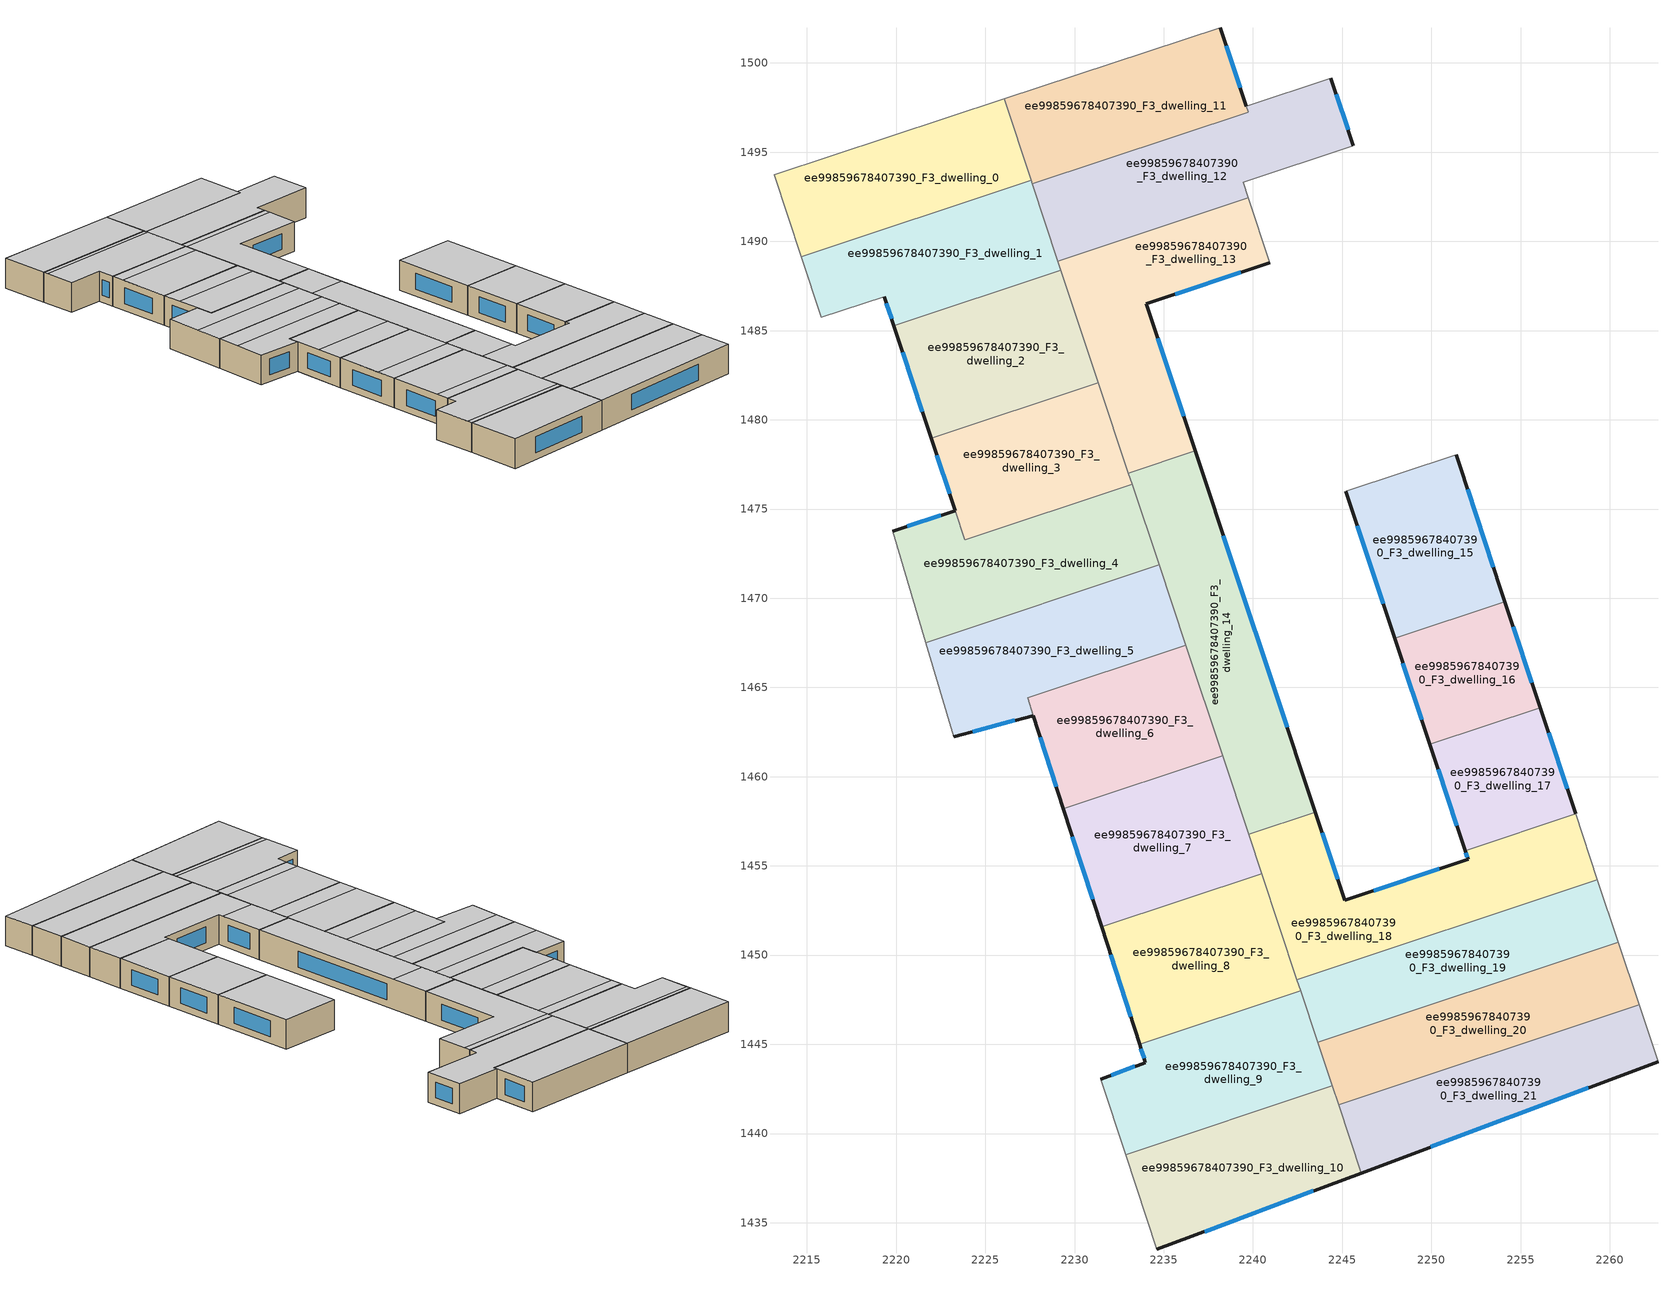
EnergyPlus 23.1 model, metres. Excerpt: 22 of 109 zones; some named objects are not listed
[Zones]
ee99859678407390_F3_dwelling_0
 floor to ee99859678407390_F2_dwelling_0 (EU_floor_Construction): 2226.05,1497.98 2227.57,1493.42 2214.68,1489.13 2213.16,1493.72 z9
 wall adiabatic (EU_wall_Construction): 2214.68,1489.13 2227.57,1493.42 2226.05,1497.98 2213.16,1493.72 2214.68,1489.13 z9:12
 ceiling to ee99859678407390_F4_dwelling_0 (EU_floor_Construction): 2227.57,1493.42 2226.05,1497.98 2213.16,1493.72 2214.69,1489.13 z12
ee99859678407390_F3_dwelling_1
 floor to ee99859678407390_F2_dwelling_1 (EU_floor_Construction): 2227.57,1493.42 2229.24,1488.39 2219.87,1485.27 2219.33,1486.91 2215.81,1485.75 2214.68,1489.13 z9
 wall outside (EU_wall_Construction): 2219.33,1486.91 2219.87,1485.27 z9:12
 wall adiabatic (EU_wall_Construction): 2227.57,1493.42 2214.68,1489.13 2215.81,1485.75 2219.33,1486.91 z9:12
 wall to ee99859678407390_F3_dwelling_2 (EU_wall_Construction): 2219.87,1485.27 2229.24,1488.39 z9:12
 wall to ee99859678407390_F3_dwelling_12 (EU_wall_Construction): 2229.07,1488.89 2227.63,1493.23 z9:12
 wall to ee99859678407390_F3_dwelling_11 (EU_wall_Construction): 2227.63,1493.23 2227.57,1493.42 z9:12
 wall to ee99859678407390_F3_dwelling_13 (EU_wall_Construction): 2229.24,1488.39 2229.07,1488.89 z9:12
 window (EU_Window_Construction): 2219.45,1486.52 2219.74,1485.66 z9.7:11.3
 ceiling to ee99859678407390_F4_dwelling_1 (EU_floor_Construction): 2229.24,1488.39 2227.72,1492.96 2214.84,1488.67 2215.81,1485.75 2219.33,1486.91 2219.87,1485.27 z12
 ceiling to ee99859678407390_F4_dwelling_0 (EU_floor_Construction): 2227.72,1492.96 2227.57,1493.42 2214.69,1489.13 2214.84,1488.67 z12
ee99859678407390_F3_dwelling_10
 floor to ee99859678407390_F2_dwelling_10 (EU_floor_Construction): 2244.45,1442.67 2246.07,1437.79 2234.62,1433.5 2232.87,1438.82 z9
 wall outside (EU_wall_Construction): 2234.62,1433.5 2246.07,1437.79 z9:12
 wall to ee99859678407390_F3_dwelling_9 (EU_wall_Construction): 2244.45,1442.67 2232.87,1438.82 z9:12
 wall adiabatic (EU_wall_Construction): 2232.87,1438.82 2234.62,1433.5 z9:12
 wall to ee99859678407390_F3_dwelling_21 (EU_wall_Construction): 2246.07,1437.79 2244.8,1441.6 z9:12
 wall to ee99859678407390_F3_dwelling_20 (EU_wall_Construction): 2244.8,1441.6 2244.45,1442.67 z9:12
 window (EU_Window_Construction): 2237.31,1434.51 2243.38,1436.78 z9.7:11.3
 ceiling adiabatic (EU_roof_Construction): 2246.07,1437.79 2244.45,1442.67 2232.87,1438.82 2234.62,1433.5 z12
ee99859678407390_F3_dwelling_11
 floor to ee99859678407390_F2_dwelling_11 (EU_floor_Construction): 2238.17,1501.99 2239.74,1497.25 2227.63,1493.23 2226.05,1497.98 z9
 wall outside (EU_wall_Construction): 2239.64,1497.58 2238.17,1501.99 z9:12
 wall adiabatic (EU_wall_Construction): 2238.17,1501.99 2226.05,1497.98 2227.57,1493.42 z9:12
 wall to ee99859678407390_F3_dwelling_12 (EU_wall_Construction): 2227.63,1493.23 2239.74,1497.25 / 2239.75,1497.25 2239.64,1497.58 z9:12
 window (EU_Window_Construction): 2239.29,1498.62 2238.51,1500.95 z9.7:11.3
 ceiling to ee99859678407390_F4_dwelling_10 (EU_floor_Construction): 2239.74,1497.25 2238.17,1501.99 2226.05,1497.98 2227.63,1493.23 z12
ee99859678407390_F3_dwelling_12
 floor to ee99859678407390_F2_dwelling_12 (EU_floor_Construction): 2244.37,1499.14 2245.63,1495.35 2239.45,1493.31 2239.73,1492.44 2229.07,1488.89 2227.63,1493.23 2239.75,1497.25 2239.64,1497.58 z9
 wall outside (EU_wall_Construction): 2245.63,1495.35 2244.37,1499.14 z9:12
 wall adiabatic (EU_wall_Construction): 2244.37,1499.14 2239.64,1497.58 / 2239.73,1492.44 2239.45,1493.31 2245.63,1495.35 z9:12
 wall to ee99859678407390_F3_dwelling_13 (EU_wall_Construction): 2229.07,1488.89 2239.73,1492.44 z9:12
 window (EU_Window_Construction): 2245.34,1496.24 2244.67,1498.25 z9.7:11.3
 ceiling to ee99859678407390_F4_dwelling_11 (EU_floor_Construction): 2245.63,1495.35 2244.37,1499.14 2239.64,1497.58 2239.75,1497.25 2227.63,1493.23 2229.07,1488.89 2239.73,1492.45 2239.45,1493.31 z12
ee99859678407390_F3_dwelling_13
 floor to ee99859678407390_F2_dwelling_13 (EU_floor_Construction): 2239.73,1492.44 2240.94,1488.8 2234.02,1486.51 2236.77,1478.25 2233.03,1477.01 2229.07,1488.89 z9
 wall outside (EU_wall_Construction): 2236.77,1478.25 2234.02,1486.51 2240.94,1488.8 z9:12
 wall adiabatic (EU_wall_Construction): 2240.94,1488.8 2239.73,1492.44 z9:12
 wall to ee99859678407390_F3_dwelling_14 (EU_wall_Construction): 2233.03,1477.01 2236.77,1478.25 z9:12
 wall to ee99859678407390_F3_dwelling_2 (EU_wall_Construction): 2229.24,1488.39 2231.34,1482.09 z9:12
 wall to ee99859678407390_F3_dwelling_3 (EU_wall_Construction): 2231.34,1482.09 2233.03,1477.01 z9:12
 window (EU_Window_Construction): 2235.64,1487.05 2239.32,1488.26 / 2236.12,1480.19 2234.66,1484.57 z9.7:11.3
 ceiling to ee99859678407390_F4_dwelling_12 (EU_floor_Construction): 2236.77,1478.25 2234.02,1486.51 2240.94,1488.8 2239.96,1491.77 2229.29,1488.23 2233.03,1477.01 z12
 ceiling to ee99859678407390_F4_dwelling_11 (EU_floor_Construction): 2239.96,1491.77 2239.73,1492.44 2229.07,1488.89 2229.29,1488.23 z12
ee99859678407390_F3_dwelling_14
 floor to ee99859678407390_F2_dwelling_14 (EU_floor_Construction): 2236.77,1478.25 2243.49,1458.01 2239.75,1456.77 2233.03,1477.01 z9
 wall outside (EU_wall_Construction): 2243.49,1458.01 2236.77,1478.25 z9:12
 wall to ee99859678407390_F3_dwelling_18 (EU_wall_Construction): 2239.75,1456.77 2243.49,1458.01 z9:12
 wall to ee99859678407390_F3_dwelling_6 (EU_wall_Construction): 2236.23,1467.37 2238.3,1461.16 z9:12
 wall to ee99859678407390_F3_dwelling_4 (EU_wall_Construction): 2233.23,1476.4 2234.74,1471.87 z9:12
 wall to ee99859678407390_F3_dwelling_7 (EU_wall_Construction): 2238.3,1461.16 2239.75,1456.77 z9:12
 wall to ee99859678407390_F3_dwelling_5 (EU_wall_Construction): 2234.74,1471.86 2236.23,1467.38 z9:12
 wall to ee99859678407390_F3_dwelling_3 (EU_wall_Construction): 2233.03,1477.01 2233.23,1476.4 z9:12
 window (EU_Window_Construction): 2241.91,1462.77 2238.35,1473.5 z9.7:11.3
 ceiling to ee99859678407390_F4_dwelling_13 (EU_floor_Construction): 2243.49,1458.01 2238.11,1474.22 2234.37,1472.98 2239.76,1456.77 z12
 ceiling to ee99859678407390_F4_dwelling_12 (EU_floor_Construction): 2238.11,1474.22 2236.77,1478.25 2233.03,1477.01 2234.37,1472.98 z12
ee99859678407390_F3_dwelling_15
 floor to ee99859678407390_F2_dwelling_15 (EU_floor_Construction): 2251.38,1478.05 2254.12,1469.81 2247.94,1467.75 2245.2,1476 z9
 wall outside (EU_wall_Construction): 2254.12,1469.81 2251.38,1478.05 / 2245.2,1476 2247.94,1467.75 z9:12
 wall adiabatic (EU_wall_Construction): 2251.38,1478.05 2245.2,1476 z9:12
 wall to ee99859678407390_F3_dwelling_16 (EU_wall_Construction): 2247.94,1467.75 2254.12,1469.81 z9:12
 window (EU_Window_Construction): 2253.48,1471.75 2252.03,1476.12 / 2245.84,1474.07 2247.3,1469.69 z9.7:11.3
 ceiling adiabatic (EU_roof_Construction): 2254.12,1469.81 2251.38,1478.05 2245.2,1476 2247.94,1467.75 z12
ee99859678407390_F3_dwelling_16
 floor to ee99859678407390_F2_dwelling_16 (EU_floor_Construction): 2254.12,1469.81 2256.1,1463.86 2249.92,1461.8 2247.94,1467.75 z9
 wall outside (EU_wall_Construction): 2247.94,1467.75 2249.92,1461.8 / 2256.1,1463.86 2254.12,1469.81 z9:12
 wall to ee99859678407390_F3_dwelling_17 (EU_wall_Construction): 2249.92,1461.8 2256.1,1463.86 z9:12
 window (EU_Window_Construction): 2248.41,1466.36 2249.46,1463.2 / 2255.64,1465.26 2254.59,1468.41 z9.7:11.3
 ceiling to ee99859678407390_F4_dwelling_15 (EU_floor_Construction): 2256.1,1463.86 2254.12,1469.81 2247.94,1467.75 2249.92,1461.8 z12
ee99859678407390_F3_dwelling_17
 floor to ee99859678407390_F2_dwelling_17 (EU_floor_Construction): 2256.1,1463.86 2258.08,1457.91 2251.9,1455.86 2249.92,1461.8 z9
 wall outside (EU_wall_Construction): 2249.92,1461.8 2251.9,1455.86 / 2258.08,1457.91 2256.1,1463.86 z9:12
 wall to ee99859678407390_F3_dwelling_18 (EU_wall_Construction): 2251.9,1455.86 2258.08,1457.91 z9:12
 window (EU_Window_Construction): 2250.38,1460.41 2251.43,1457.25 / 2257.62,1459.31 2256.57,1462.46 z9.7:11.3
 ceiling to ee99859678407390_F4_dwelling_16 (EU_floor_Construction): 2258.08,1457.91 2256.1,1463.86 2249.92,1461.8 2251.9,1455.86 z12
ee99859678407390_F3_dwelling_18
 floor to ee99859678407390_F2_dwelling_18 (EU_floor_Construction): 2258.08,1457.91 2259.31,1454.21 2242.47,1448.61 2239.75,1456.77 2243.49,1458.01 2245.14,1453.08 2252.06,1455.38 2251.9,1455.86 z9
 wall outside (EU_wall_Construction): 2251.9,1455.86 2252.06,1455.38 2245.14,1453.08 2243.49,1458.01 z9:12
 wall adiabatic (EU_wall_Construction): 2259.31,1454.21 2258.08,1457.91 z9:12
 wall to ee99859678407390_F3_dwelling_19 (EU_wall_Construction): 2242.47,1448.61 2259.31,1454.21 z9:12
 wall to ee99859678407390_F3_dwelling_8 (EU_wall_Construction): 2240.49,1454.56 2242.47,1448.61 z9:12
 wall to ee99859678407390_F3_dwelling_7 (EU_wall_Construction): 2239.75,1456.77 2240.49,1454.56 z9:12
 window (EU_Window_Construction): 2244.75,1454.24 2243.88,1456.86 / 2250.43,1454.84 2246.76,1453.62 / 2251.94,1455.74 2252.02,1455.49 z9.7:11.3
 ceiling to ee99859678407390_F4_dwelling_17 (EU_floor_Construction): 2259.31,1454.21 2258.08,1457.91 2251.9,1455.86 2252.06,1455.38 2245.14,1453.08 2244.98,1453.56 2241.24,1452.31 2242.47,1448.61 z12
 ceiling to ee99859678407390_F4_dwelling_13 (EU_floor_Construction): 2244.98,1453.56 2243.49,1458.01 2239.76,1456.77 2241.24,1452.31 z12
ee99859678407390_F3_dwelling_19
 floor to ee99859678407390_F2_dwelling_19 (EU_floor_Construction): 2259.31,1454.21 2260.48,1450.71 2243.63,1445.11 2242.47,1448.61 z9
 wall adiabatic (EU_wall_Construction): 2260.48,1450.71 2259.31,1454.21 z9:12
 wall to ee99859678407390_F3_dwelling_20 (EU_wall_Construction): 2243.63,1445.11 2260.48,1450.71 z9:12
 wall to ee99859678407390_F3_dwelling_9 (EU_wall_Construction): 2242.67,1448 2243.63,1445.11 z9:12
 wall to ee99859678407390_F3_dwelling_8 (EU_wall_Construction): 2242.47,1448.61 2242.67,1448 z9:12
 ceiling to ee99859678407390_F4_dwelling_18 (EU_floor_Construction): 2260.48,1450.71 2259.31,1454.21 2242.47,1448.61 2243.63,1445.11 z12
ee99859678407390_F3_dwelling_2
 floor to ee99859678407390_F2_dwelling_2 (EU_floor_Construction): 2229.24,1488.39 2231.34,1482.09 2221.97,1478.97 2219.87,1485.27 z9
 wall outside (EU_wall_Construction): 2219.87,1485.27 2221.97,1478.97 z9:12
 wall to ee99859678407390_F3_dwelling_3 (EU_wall_Construction): 2221.97,1478.97 2231.34,1482.09 z9:12
 window (EU_Window_Construction): 2220.36,1483.79 2221.48,1480.45 z9.7:11.3
 ceiling to ee99859678407390_F4_dwelling_2 (EU_floor_Construction): 2231.34,1482.09 2229.66,1487.13 2220.29,1484.01 2221.97,1478.97 z12
 ceiling to ee99859678407390_F4_dwelling_1 (EU_floor_Construction): 2229.66,1487.13 2229.24,1488.39 2219.87,1485.27 2220.29,1484.01 z12
ee99859678407390_F3_dwelling_20
 floor to ee99859678407390_F2_dwelling_20 (EU_floor_Construction): 2260.48,1450.71 2261.64,1447.2 2244.8,1441.6 2243.63,1445.11 z9
 wall adiabatic (EU_wall_Construction): 2261.64,1447.2 2260.48,1450.71 z9:12
 wall to ee99859678407390_F3_dwelling_21 (EU_wall_Construction): 2244.8,1441.6 2261.64,1447.2 z9:12
 wall to ee99859678407390_F3_dwelling_9 (EU_wall_Construction): 2243.63,1445.11 2244.45,1442.67 z9:12
 ceiling to ee99859678407390_F4_dwelling_19 (EU_floor_Construction): 2261.64,1447.2 2260.48,1450.71 2243.63,1445.11 2244.8,1441.6 z12
ee99859678407390_F3_dwelling_21
 floor to ee99859678407390_F2_dwelling_21 (EU_floor_Construction): 2261.64,1447.2 2262.7,1444.01 2246.07,1437.79 2244.8,1441.6 z9
 wall outside (EU_wall_Construction): 2246.07,1437.79 2262.7,1444.01 z9:12
 wall adiabatic (EU_wall_Construction): 2262.7,1444.01 2261.64,1447.2 z9:12
 window (EU_Window_Construction): 2249.97,1439.25 2258.8,1442.55 z9.7:11.3
 ceiling to ee99859678407390_F4_dwelling_20 (EU_floor_Construction): 2262.7,1444.01 2261.64,1447.2 2244.8,1441.6 2246.07,1437.79 z12
ee99859678407390_F3_dwelling_3
 floor to ee99859678407390_F2_dwelling_3 (EU_floor_Construction): 2231.34,1482.09 2233.23,1476.4 2223.86,1473.29 2221.97,1478.97 z9
 wall outside (EU_wall_Construction): 2221.97,1478.97 2223.32,1474.92 z9:12
 wall to ee99859678407390_F3_dwelling_4 (EU_wall_Construction): 2223.32,1474.91 2223.86,1473.29 2233.23,1476.4 z9:12
 window (EU_Window_Construction): 2222.28,1478.02 2223,1475.87 z9.7:11.3
 ceiling adiabatic (EU_roof_Construction): 2233.23,1476.4 2231.97,1480.2 2222.6,1477.08 2223.86,1473.29 z12
 ceiling to ee99859678407390_F4_dwelling_2 (EU_floor_Construction): 2231.97,1480.2 2231.34,1482.09 2221.97,1478.97 2222.6,1477.08 z12
ee99859678407390_F3_dwelling_4
 floor to ee99859678407390_F2_dwelling_4 (EU_floor_Construction): 2233.23,1476.4 2234.74,1471.87 2221.66,1467.52 2219.8,1473.75 2223.32,1474.91 2223.86,1473.29 z9
 wall outside (EU_wall_Construction): 2223.32,1474.91 2219.8,1473.75 z9:12
 wall adiabatic (EU_wall_Construction): 2219.8,1473.75 2221.66,1467.52 z9:12
 wall to ee99859678407390_F3_dwelling_5 (EU_wall_Construction): 2221.66,1467.52 2234.74,1471.87 z9:12
 window (EU_Window_Construction): 2222.49,1474.64 2220.63,1474.03 z9.7:11.3
 ceiling to ee99859678407390_F4_dwelling_4 (EU_floor_Construction): 2234.74,1471.87 2233.83,1474.58 2220.84,1470.26 2221.66,1467.52 z12
 ceiling to ee99859678407390_F4_dwelling_3 (EU_floor_Construction): 2233.83,1474.58 2233.23,1476.4 2223.86,1473.29 2223.32,1474.91 2219.8,1473.75 2220.84,1470.26 z12
ee99859678407390_F3_dwelling_5
 floor to ee99859678407390_F2_dwelling_5 (EU_floor_Construction): 2234.74,1471.87 2236.23,1467.38 2227.37,1464.43 2227.69,1463.43 2223.24,1462.24 2221.66,1467.52 z9
 wall outside (EU_wall_Construction): 2223.24,1462.24 2227.69,1463.43 z9:12
 wall adiabatic (EU_wall_Construction): 2221.66,1467.52 2223.24,1462.24 z9:12
 wall to ee99859678407390_F3_dwelling_6 (EU_wall_Construction): 2227.69,1463.43 2227.37,1464.43 2236.23,1467.38 z9:12
 window (EU_Window_Construction): 2224.28,1462.52 2226.65,1463.15 z9.7:11.3
 ceiling to ee99859678407390_F4_dwelling_5 (EU_floor_Construction): 2236.23,1467.38 2235.48,1469.61 2222.34,1465.24 2223.24,1462.24 2227.69,1463.43 2227.37,1464.43 z12
 ceiling to ee99859678407390_F4_dwelling_4 (EU_floor_Construction): 2235.48,1469.61 2234.74,1471.87 2221.66,1467.52 2222.34,1465.24 z12
ee99859678407390_F3_dwelling_6
 floor to ee99859678407390_F2_dwelling_6 (EU_floor_Construction): 2236.23,1467.38 2238.3,1461.16 2229.38,1458.2 2227.37,1464.43 z9
 wall outside (EU_wall_Construction): 2227.69,1463.43 2229.38,1458.2 z9:12
 wall to ee99859678407390_F3_dwelling_7 (EU_wall_Construction): 2229.38,1458.2 2238.3,1461.16 z9:12
 window (EU_Window_Construction): 2228.09,1462.2 2228.98,1459.42 z9.7:11.3
 ceiling to ee99859678407390_F4_dwelling_6 (EU_floor_Construction): 2238.3,1461.16 2237.41,1463.81 2228.52,1460.86 2229.38,1458.2 z12
 ceiling to ee99859678407390_F4_dwelling_5 (EU_floor_Construction): 2237.41,1463.81 2236.23,1467.38 2227.37,1464.43 2228.52,1460.86 z12
ee99859678407390_F3_dwelling_7
 floor to ee99859678407390_F2_dwelling_7 (EU_floor_Construction): 2238.3,1461.16 2240.49,1454.56 2231.52,1451.58 2229.38,1458.2 z9
 wall outside (EU_wall_Construction): 2229.38,1458.2 2231.52,1451.58 z9:12
 wall to ee99859678407390_F3_dwelling_8 (EU_wall_Construction): 2231.52,1451.58 2240.49,1454.56 z9:12
 window (EU_Window_Construction): 2229.88,1456.64 2231.02,1453.13 z9.7:11.3
 ceiling to ee99859678407390_F4_dwelling_7 (EU_floor_Construction): 2240.49,1454.56 2239.83,1456.53 2230.88,1453.56 2231.52,1451.58 z12
 ceiling to ee99859678407390_F4_dwelling_6 (EU_floor_Construction): 2239.83,1456.53 2238.3,1461.16 2229.38,1458.2 2230.88,1453.56 z12
ee99859678407390_F3_dwelling_8
 floor to ee99859678407390_F2_dwelling_8 (EU_floor_Construction): 2240.49,1454.56 2242.67,1448 2233.65,1445 2231.52,1451.58 z9
 wall outside (EU_wall_Construction): 2231.52,1451.58 2233.65,1445 z9:12
 wall to ee99859678407390_F3_dwelling_9 (EU_wall_Construction): 2233.65,1445 2242.67,1448 z9:12
 window (EU_Window_Construction): 2232.02,1450.03 2233.15,1446.54 z9.7:11.3
 ceiling to ee99859678407390_F4_dwelling_7 (EU_floor_Construction): 2242.24,1449.31 2240.49,1454.56 2231.52,1451.58 2233.22,1446.31 z12
 ceiling to ee99859678407390_F4_dwelling_8 (EU_floor_Construction): 2242.67,1448 2242.24,1449.31 2233.22,1446.31 2233.65,1445 z12
ee99859678407390_F3_dwelling_9
 floor to ee99859678407390_F2_dwelling_9 (EU_floor_Construction): 2242.67,1448 2244.45,1442.67 2232.87,1438.82 2231.47,1443.04 2233.98,1443.98 2233.65,1445 z9
 wall outside (EU_wall_Construction): 2233.65,1445 2233.98,1443.98 2231.47,1443.04 z9:12
 wall adiabatic (EU_wall_Construction): 2231.47,1443.04 2232.87,1438.82 z9:12
 window (EU_Window_Construction): 2233.39,1443.76 2232.06,1443.26 / 2233.72,1444.76 2233.9,1444.22 z9.7:11.3
 ceiling to ee99859678407390_F4_dwelling_8 (EU_floor_Construction): 2244.28,1443.17 2242.67,1448 2233.65,1445 2233.98,1443.98 2231.47,1443.04 2232.7,1439.33 z12
 ceiling adiabatic (EU_roof_Construction): 2244.45,1442.67 2244.28,1443.17 2232.7,1439.33 2232.87,1438.82 z12
[Building]
EU S2 Campaign: North Axis=0; Terrain=City; Solar Distribution=FullExterior
[Site:Location]
Budapest.Ferenc.Liszt.Intl.AP: Latitude=47.437; Longitude=19.256; Time Zone=1; Elevation=185
[SizingPeriod:WeatherFileDays]
AnnualSizingPeriod: Begin Month=1; Begin Day of Month=1; End Month=12; End Day of Month=31; Day of Week for Start Day=Monday; Use Weather File Daylight Saving Period=No; Use Weather File Rain and Snow Indicators=No
[MATERIAL]
EU_InternalMass_Material: Roughness=MediumRough; Thickness=0.1; Conductivity=1; Density=1800; Specific Heat=900; Thermal Absorptance=0.9; Solar Absorptance=0.7; Visible Absorptance=0.7
[MATERIAL:NOMASS] Roughness=MediumRough; Thermal Absorptance=0.9; Solar Absorptance=0.7; Visible Absorptance=0.7
Name | Thermal Resistance
EU_wall_NoMass | 0.832559
EU_roof_NoMass | 1.39638
EU_floor_NoMass | 0.872794
[WINDOWMATERIAL:SIMPLEGLAZINGSYSTEM]
EU_Window_SimpleGlazing: UFactor=2.79869; Solar Heat Gain Coefficient=0.75; Visible Transmittance=0.75
[CONSTRUCTION]
EU_wall_Construction: EU_wall_NoMass
EU_roof_Construction: EU_roof_NoMass
EU_floor_Construction: EU_floor_NoMass
EU_Window_Construction: EU_Window_SimpleGlazing
EU_InternalMass_Construction: EU_InternalMass_Material
[ZONE] Type=1; Multiplier=1; Ceiling Height=autocalculate; Floor Area=autocalculate; Part of Total Floor Area=Yes
Name | Volume
ee99859678407390_F3_dwelling_0 | 196.635
ee99859678407390_F3_dwelling_1 | 196.613
ee99859678407390_F3_dwelling_10 | 196.616
ee99859678407390_F3_dwelling_11 | 191.482
ee99859678407390_F3_dwelling_12 | 230.436
ee99859678407390_F3_dwelling_13 | 231.798
ee99859678407390_F3_dwelling_14 | 252.168
ee99859678407390_F3_dwelling_15 | 169.916
ee99859678407390_F3_dwelling_16 | 122.53
ee99859678407390_F3_dwelling_17 | 122.511
ee99859678407390_F3_dwelling_18 | 252.234
ee99859678407390_F3_dwelling_19; ee99859678407390_F3_dwelling_21 | 196.64
ee99859678407390_F3_dwelling_2 | 196.642
ee99859678407390_F3_dwelling_20 | 196.612
ee99859678407390_F3_dwelling_3 | 177.378
ee99859678407390_F3_dwelling_4 | 215.825
ee99859678407390_F3_dwelling_5 | 209.235
ee99859678407390_F3_dwelling_6 | 184.004
ee99859678407390_F3_dwelling_7 | 196.633
ee99859678407390_F3_dwelling_8 | 196.632
ee99859678407390_F3_dwelling_9 | 196.629
[INTERNALMASS] Construction=EU_InternalMass_Construction
Name | Zone or ZoneList | Surface Area
ee99859678407390_F3_dwelling_0_EU_InternalMass | ee99859678407390_F3_dwelling_0 | 65.5451
ee99859678407390_F3_dwelling_1_EU_InternalMass | ee99859678407390_F3_dwelling_1 | 65.5376
ee99859678407390_F3_dwelling_2_EU_InternalMass | ee99859678407390_F3_dwelling_2 | 65.5476
ee99859678407390_F3_dwelling_3_EU_InternalMass | ee99859678407390_F3_dwelling_3 | 59.1442
ee99859678407390_F3_dwelling_4_EU_InternalMass | ee99859678407390_F3_dwelling_4 | 71.9424
ee99859678407390_F3_dwelling_5_EU_InternalMass | ee99859678407390_F3_dwelling_5 | 69.7447
ee99859678407390_F3_dwelling_6_EU_InternalMass | ee99859678407390_F3_dwelling_6 | 61.3518
ee99859678407390_F3_dwelling_7_EU_InternalMass | ee99859678407390_F3_dwelling_7 | 65.5443
ee99859678407390_F3_dwelling_8_EU_InternalMass | ee99859678407390_F3_dwelling_8 | 65.5439
ee99859678407390_F3_dwelling_9_EU_InternalMass | ee99859678407390_F3_dwelling_9 | 65.543
ee99859678407390_F3_dwelling_10_EU_InternalMass | ee99859678407390_F3_dwelling_10 | 65.5389
ee99859678407390_F3_dwelling_11_EU_InternalMass | ee99859678407390_F3_dwelling_11 | 63.8403
ee99859678407390_F3_dwelling_12_EU_InternalMass | ee99859678407390_F3_dwelling_12 | 76.8079
ee99859678407390_F3_dwelling_13_EU_InternalMass | ee99859678407390_F3_dwelling_13 | 77.2788
ee99859678407390_F3_dwelling_14_EU_InternalMass | ee99859678407390_F3_dwelling_14 | 84.044
ee99859678407390_F3_dwelling_15_EU_InternalMass | ee99859678407390_F3_dwelling_15 | 56.6393
ee99859678407390_F3_dwelling_16_EU_InternalMass | ee99859678407390_F3_dwelling_16 | 40.8433
ee99859678407390_F3_dwelling_17_EU_InternalMass | ee99859678407390_F3_dwelling_17 | 40.8371
ee99859678407390_F3_dwelling_18_EU_InternalMass | ee99859678407390_F3_dwelling_18 | 84.0788
ee99859678407390_F3_dwelling_19_EU_InternalMass | ee99859678407390_F3_dwelling_19 | 65.5465
ee99859678407390_F3_dwelling_20_EU_InternalMass | ee99859678407390_F3_dwelling_20 | 65.5375
ee99859678407390_F3_dwelling_21_EU_InternalMass | ee99859678407390_F3_dwelling_21 | 65.5468
[OTHEREQUIPMENT] Fuel Type=Electricity; Design Level Calculation Method=Watts/Area; Power per Zone Floor Area=1; Fraction Latent=0; Fraction Radiant=0; Fraction Lost=0; Carbon Dioxide Generation Rate=0; EndUse Subcategory=EU_Step8_InternalGains
Name | Zone or ZoneList or Space or SpaceList | Schedule
EU_Step8_InternalGain_ee99859678407390_F3_dwelling_0_f000 | ee99859678407390_F3_dwelling_0 | EU_Step8_GainSchedule_ee99859678407390_F3_dwelling_0_f000
EU_Step8_InternalGain_ee99859678407390_F3_dwelling_1_f000 | ee99859678407390_F3_dwelling_1 | EU_Step8_GainSchedule_ee99859678407390_F3_dwelling_1_f000
EU_Step8_InternalGain_ee99859678407390_F3_dwelling_2_f000 | ee99859678407390_F3_dwelling_2 | EU_Step8_GainSchedule_ee99859678407390_F3_dwelling_2_f000
EU_Step8_InternalGain_ee99859678407390_F3_dwelling_3_f000 | ee99859678407390_F3_dwelling_3 | EU_Step8_GainSchedule_ee99859678407390_F3_dwelling_3_f000
EU_Step8_InternalGain_ee99859678407390_F3_dwelling_4_f000 | ee99859678407390_F3_dwelling_4 | EU_Step8_GainSchedule_ee99859678407390_F3_dwelling_4_f000
EU_Step8_InternalGain_ee99859678407390_F3_dwelling_5_f000 | ee99859678407390_F3_dwelling_5 | EU_Step8_GainSchedule_ee99859678407390_F3_dwelling_5_f000
EU_Step8_InternalGain_ee99859678407390_F3_dwelling_6_f000 | ee99859678407390_F3_dwelling_6 | EU_Step8_GainSchedule_ee99859678407390_F3_dwelling_6_f000
EU_Step8_InternalGain_ee99859678407390_F3_dwelling_7_f000 | ee99859678407390_F3_dwelling_7 | EU_Step8_GainSchedule_ee99859678407390_F3_dwelling_7_f000
EU_Step8_InternalGain_ee99859678407390_F3_dwelling_8_f000 | ee99859678407390_F3_dwelling_8 | EU_Step8_GainSchedule_ee99859678407390_F3_dwelling_8_f000
EU_Step8_InternalGain_ee99859678407390_F3_dwelling_9_f000 | ee99859678407390_F3_dwelling_9 | EU_Step8_GainSchedule_ee99859678407390_F3_dwelling_9_f000
EU_Step8_InternalGain_ee99859678407390_F3_dwelling_10_f000 | ee99859678407390_F3_dwelling_10 | EU_Step8_GainSchedule_ee99859678407390_F3_dwelling_10_f000
EU_Step8_InternalGain_ee99859678407390_F3_dwelling_11_f000 | ee99859678407390_F3_dwelling_11 | EU_Step8_GainSchedule_ee99859678407390_F3_dwelling_11_f000
EU_Step8_InternalGain_ee99859678407390_F3_dwelling_12_f000 | ee99859678407390_F3_dwelling_12 | EU_Step8_GainSchedule_ee99859678407390_F3_dwelling_12_f000
EU_Step8_InternalGain_ee99859678407390_F3_dwelling_13_f000 | ee99859678407390_F3_dwelling_13 | EU_Step8_GainSchedule_ee99859678407390_F3_dwelling_13_f000
EU_Step8_InternalGain_ee99859678407390_F3_dwelling_14_f000 | ee99859678407390_F3_dwelling_14 | EU_Step8_GainSchedule_ee99859678407390_F3_dwelling_14_f000
EU_Step8_InternalGain_ee99859678407390_F3_dwelling_15_f000 | ee99859678407390_F3_dwelling_15 | EU_Step8_GainSchedule_ee99859678407390_F3_dwelling_15_f000
EU_Step8_InternalGain_ee99859678407390_F3_dwelling_16_f000 | ee99859678407390_F3_dwelling_16 | EU_Step8_GainSchedule_ee99859678407390_F3_dwelling_16_f000
EU_Step8_InternalGain_ee99859678407390_F3_dwelling_17_f000 | ee99859678407390_F3_dwelling_17 | EU_Step8_GainSchedule_ee99859678407390_F3_dwelling_17_f000
EU_Step8_InternalGain_ee99859678407390_F3_dwelling_18_f000 | ee99859678407390_F3_dwelling_18 | EU_Step8_GainSchedule_ee99859678407390_F3_dwelling_18_f000
EU_Step8_InternalGain_ee99859678407390_F3_dwelling_19_f000 | ee99859678407390_F3_dwelling_19 | EU_Step8_GainSchedule_ee99859678407390_F3_dwelling_19_f000
EU_Step8_InternalGain_ee99859678407390_F3_dwelling_20_f000 | ee99859678407390_F3_dwelling_20 | EU_Step8_GainSchedule_ee99859678407390_F3_dwelling_20_f000
EU_Step8_InternalGain_ee99859678407390_F3_dwelling_21_f000 | ee99859678407390_F3_dwelling_21 | EU_Step8_GainSchedule_ee99859678407390_F3_dwelling_21_f000
[ZONEVENTILATION:DESIGNFLOWRATE] Schedule=EU_AlwaysOn; Design Flow Rate Calculation Method=AirChanges/Hour; Air Changes per Hour=0.475469; Ventilation Type=Natural; Fan Pressure Rise=0; Fan Total Efficiency=1; Constant Term Coefficient=1; Temperature Term Coefficient=0; Velocity Term Coefficient=0; Velocity Squared Term Coefficient=0; Minimum Indoor Temperature=-100; Maximum Indoor Temperature=100; Delta Temperature=-100; Minimum Outdoor Temperature=-100; Maximum Outdoor Temperature=100; Maximum Wind Speed=40
Name | Zone or ZoneList or Space or SpaceList
EU_ConstantAir_ee99859678407390_F3_dwelling_0 | ee99859678407390_F3_dwelling_0
EU_ConstantAir_ee99859678407390_F3_dwelling_1 | ee99859678407390_F3_dwelling_1
EU_ConstantAir_ee99859678407390_F3_dwelling_2 | ee99859678407390_F3_dwelling_2
EU_ConstantAir_ee99859678407390_F3_dwelling_3 | ee99859678407390_F3_dwelling_3
EU_ConstantAir_ee99859678407390_F3_dwelling_4 | ee99859678407390_F3_dwelling_4
EU_ConstantAir_ee99859678407390_F3_dwelling_5 | ee99859678407390_F3_dwelling_5
EU_ConstantAir_ee99859678407390_F3_dwelling_6 | ee99859678407390_F3_dwelling_6
EU_ConstantAir_ee99859678407390_F3_dwelling_7 | ee99859678407390_F3_dwelling_7
EU_ConstantAir_ee99859678407390_F3_dwelling_8 | ee99859678407390_F3_dwelling_8
EU_ConstantAir_ee99859678407390_F3_dwelling_9 | ee99859678407390_F3_dwelling_9
EU_ConstantAir_ee99859678407390_F3_dwelling_10 | ee99859678407390_F3_dwelling_10
EU_ConstantAir_ee99859678407390_F3_dwelling_11 | ee99859678407390_F3_dwelling_11
EU_ConstantAir_ee99859678407390_F3_dwelling_12 | ee99859678407390_F3_dwelling_12
EU_ConstantAir_ee99859678407390_F3_dwelling_13 | ee99859678407390_F3_dwelling_13
EU_ConstantAir_ee99859678407390_F3_dwelling_14 | ee99859678407390_F3_dwelling_14
EU_ConstantAir_ee99859678407390_F3_dwelling_15 | ee99859678407390_F3_dwelling_15
EU_ConstantAir_ee99859678407390_F3_dwelling_16 | ee99859678407390_F3_dwelling_16
EU_ConstantAir_ee99859678407390_F3_dwelling_17 | ee99859678407390_F3_dwelling_17
EU_ConstantAir_ee99859678407390_F3_dwelling_18 | ee99859678407390_F3_dwelling_18
EU_ConstantAir_ee99859678407390_F3_dwelling_19 | ee99859678407390_F3_dwelling_19
EU_ConstantAir_ee99859678407390_F3_dwelling_20 | ee99859678407390_F3_dwelling_20
EU_ConstantAir_ee99859678407390_F3_dwelling_21 | ee99859678407390_F3_dwelling_21
[HVACTEMPLATE:ZONE:IDEALLOADSAIRSYSTEM] System Availability Schedule=EU_AlwaysOn; Maximum Heating Supply Air Temperature=50; Minimum Cooling Supply Air Temperature=13; Maximum Heating Supply Air Humidity Ratio=0.0156; Minimum Cooling Supply Air Humidity Ratio=0.0077; Heating Limit=NoLimit; Cooling Limit=NoLimit; Heating Availability Schedule=EU_AlwaysOn; Cooling Availability Schedule=EU_CoolingOff; Dehumidification Control Type=ConstantSensibleHeatRatio; Cooling Sensible Heat Ratio=0.7; Dehumidification Setpoint=60; Humidification Control Type=None; Humidification Setpoint=30; Outdoor Air Method=None; Outdoor Air Flow Rate per Person=0.00944; Outdoor Air Flow Rate per Zone Floor Area=0; Outdoor Air Flow Rate per Zone=0; Demand Controlled Ventilation Type=None; Outdoor Air Economizer Type=NoEconomizer; Heat Recovery Type=None; Sensible Heat Recovery Effectiveness=0.7; Latent Heat Recovery Effectiveness=0.65
Name | Template Thermostat
ee99859678407390_F3_dwelling_0 | EU_HeatOnly_ee99859678407390_F3_dwelling_0
ee99859678407390_F3_dwelling_1 | EU_HeatOnly_ee99859678407390_F3_dwelling_1
ee99859678407390_F3_dwelling_2 | EU_HeatOnly_ee99859678407390_F3_dwelling_2
ee99859678407390_F3_dwelling_3 | EU_HeatOnly_ee99859678407390_F3_dwelling_3
ee99859678407390_F3_dwelling_4 | EU_HeatOnly_ee99859678407390_F3_dwelling_4
ee99859678407390_F3_dwelling_5 | EU_HeatOnly_ee99859678407390_F3_dwelling_5
ee99859678407390_F3_dwelling_6 | EU_HeatOnly_ee99859678407390_F3_dwelling_6
ee99859678407390_F3_dwelling_7 | EU_HeatOnly_ee99859678407390_F3_dwelling_7
ee99859678407390_F3_dwelling_8 | EU_HeatOnly_ee99859678407390_F3_dwelling_8
ee99859678407390_F3_dwelling_9 | EU_HeatOnly_ee99859678407390_F3_dwelling_9
ee99859678407390_F3_dwelling_10 | EU_HeatOnly_ee99859678407390_F3_dwelling_10
ee99859678407390_F3_dwelling_11 | EU_HeatOnly_ee99859678407390_F3_dwelling_11
ee99859678407390_F3_dwelling_12 | EU_HeatOnly_ee99859678407390_F3_dwelling_12
ee99859678407390_F3_dwelling_13 | EU_HeatOnly_ee99859678407390_F3_dwelling_13
ee99859678407390_F3_dwelling_14 | EU_HeatOnly_ee99859678407390_F3_dwelling_14
ee99859678407390_F3_dwelling_15 | EU_HeatOnly_ee99859678407390_F3_dwelling_15
ee99859678407390_F3_dwelling_16 | EU_HeatOnly_ee99859678407390_F3_dwelling_16
ee99859678407390_F3_dwelling_17 | EU_HeatOnly_ee99859678407390_F3_dwelling_17
ee99859678407390_F3_dwelling_18 | EU_HeatOnly_ee99859678407390_F3_dwelling_18
ee99859678407390_F3_dwelling_19 | EU_HeatOnly_ee99859678407390_F3_dwelling_19
ee99859678407390_F3_dwelling_20 | EU_HeatOnly_ee99859678407390_F3_dwelling_20
ee99859678407390_F3_dwelling_21 | EU_HeatOnly_ee99859678407390_F3_dwelling_21
[SIZING:ZONE] Zone Cooling Design Supply Air Temperature Input Method=SupplyAirTemperature; Zone Cooling Design Supply Air Temperature=13; Zone Heating Design Supply Air Temperature Input Method=SupplyAirTemperature; Zone Heating Design Supply Air Temperature=50; Zone Cooling Design Supply Air Humidity Ratio=0.008; Zone Heating Design Supply Air Humidity Ratio=0.008; Cooling Design Air Flow Method=DesignDay; Cooling Design Air Flow Rate=0; Cooling Minimum Air Flow per Zone Floor Area=0.000762; Cooling Minimum Air Flow=0; Cooling Minimum Air Flow Fraction=0.2; Heating Design Air Flow Method=DesignDay; Heating Design Air Flow Rate=0; Heating Maximum Air Flow per Zone Floor Area=0.002032; Heating Maximum Air Flow=0.141576; Heating Maximum Air Flow Fraction=0.3; Account for Dedicated Outdoor Air System=No; Dedicated Outdoor Air System Control Strategy=NeutralSupplyAir; Dedicated Outdoor Air Low Setpoint Temperature for Design=autosize; Dedicated Outdoor Air High Setpoint Temperature for Design=autosize; Zone Load Sizing Method=Sensible Load Only No Latent Load; Zone Latent Cooling Design Supply Air Humidity Ratio Input Method=HumidityRatioDifference; Zone Cooling Design Supply Air Humidity Ratio Difference=0.005; Zone Latent Heating Design Supply Air Humidity Ratio Input Method=HumidityRatioDifference; Zone Humidification Design Supply Air Humidity Ratio Difference=0.005
ee99859678407390_F3_dwelling_0; ee99859678407390_F3_dwelling_1; ee99859678407390_F3_dwelling_2; ee99859678407390_F3_dwelling_3; ee99859678407390_F3_dwelling_4; ee99859678407390_F3_dwelling_5; ee99859678407390_F3_dwelling_6; ee99859678407390_F3_dwelling_7; ee99859678407390_F3_dwelling_8; ee99859678407390_F3_dwelling_9; ee99859678407390_F3_dwelling_10; ee99859678407390_F3_dwelling_11; ee99859678407390_F3_dwelling_12; ee99859678407390_F3_dwelling_13; ee99859678407390_F3_dwelling_14; ee99859678407390_F3_dwelling_15; ee99859678407390_F3_dwelling_16; ee99859678407390_F3_dwelling_17; ee99859678407390_F3_dwelling_18; ee99859678407390_F3_dwelling_19; ee99859678407390_F3_dwelling_20; ee99859678407390_F3_dwelling_21
[SCHEDULE:CONSTANT]
Name | Hourly Value
EU_AlwaysOn | 1
EU_CoolingOff | 0
[SCHEDULE:FILE] Column Number=1; Rows to Skip at Top=0; Number of Hours of Data=8760; Column Separator=Comma; Interpolate to Timestep=No; Minutes per Item=60; Adjust Schedule for Daylight Savings=Yes
Name | File
EU_Step8_GainSchedule_ee99859678407390_F3_dwelling_0_f000 | ../../schedules/ee99859678407390/ee99859678407390_F3_dwelling_0_f000_gain.csv
EU_Step8_GainSchedule_ee99859678407390_F3_dwelling_1_f000 | ../../schedules/ee99859678407390/ee99859678407390_F3_dwelling_1_f000_gain.csv
EU_Step8_GainSchedule_ee99859678407390_F3_dwelling_2_f000 | ../../schedules/ee99859678407390/ee99859678407390_F3_dwelling_2_f000_gain.csv
EU_Step8_GainSchedule_ee99859678407390_F3_dwelling_3_f000 | ../../schedules/ee99859678407390/ee99859678407390_F3_dwelling_3_f000_gain.csv
EU_Step8_GainSchedule_ee99859678407390_F3_dwelling_4_f000 | ../../schedules/ee99859678407390/ee99859678407390_F3_dwelling_4_f000_gain.csv
EU_Step8_GainSchedule_ee99859678407390_F3_dwelling_5_f000 | ../../schedules/ee99859678407390/ee99859678407390_F3_dwelling_5_f000_gain.csv
EU_Step8_GainSchedule_ee99859678407390_F3_dwelling_6_f000 | ../../schedules/ee99859678407390/ee99859678407390_F3_dwelling_6_f000_gain.csv
EU_Step8_GainSchedule_ee99859678407390_F3_dwelling_7_f000 | ../../schedules/ee99859678407390/ee99859678407390_F3_dwelling_7_f000_gain.csv
EU_Step8_GainSchedule_ee99859678407390_F3_dwelling_8_f000 | ../../schedules/ee99859678407390/ee99859678407390_F3_dwelling_8_f000_gain.csv
EU_Step8_GainSchedule_ee99859678407390_F3_dwelling_9_f000 | ../../schedules/ee99859678407390/ee99859678407390_F3_dwelling_9_f000_gain.csv
EU_Step8_GainSchedule_ee99859678407390_F3_dwelling_10_f000 | ../../schedules/ee99859678407390/ee99859678407390_F3_dwelling_10_f000_gain.csv
EU_Step8_GainSchedule_ee99859678407390_F3_dwelling_11_f000 | ../../schedules/ee99859678407390/ee99859678407390_F3_dwelling_11_f000_gain.csv
EU_Step8_GainSchedule_ee99859678407390_F3_dwelling_12_f000 | ../../schedules/ee99859678407390/ee99859678407390_F3_dwelling_12_f000_gain.csv
EU_Step8_GainSchedule_ee99859678407390_F3_dwelling_13_f000 | ../../schedules/ee99859678407390/ee99859678407390_F3_dwelling_13_f000_gain.csv
EU_Step8_GainSchedule_ee99859678407390_F3_dwelling_14_f000 | ../../schedules/ee99859678407390/ee99859678407390_F3_dwelling_14_f000_gain.csv
EU_Step8_GainSchedule_ee99859678407390_F3_dwelling_15_f000 | ../../schedules/ee99859678407390/ee99859678407390_F3_dwelling_15_f000_gain.csv
EU_Step8_GainSchedule_ee99859678407390_F3_dwelling_16_f000 | ../../schedules/ee99859678407390/ee99859678407390_F3_dwelling_16_f000_gain.csv
EU_Step8_GainSchedule_ee99859678407390_F3_dwelling_17_f000 | ../../schedules/ee99859678407390/ee99859678407390_F3_dwelling_17_f000_gain.csv
EU_Step8_GainSchedule_ee99859678407390_F3_dwelling_18_f000 | ../../schedules/ee99859678407390/ee99859678407390_F3_dwelling_18_f000_gain.csv
EU_Step8_GainSchedule_ee99859678407390_F3_dwelling_19_f000 | ../../schedules/ee99859678407390/ee99859678407390_F3_dwelling_19_f000_gain.csv
EU_Step8_GainSchedule_ee99859678407390_F3_dwelling_20_f000 | ../../schedules/ee99859678407390/ee99859678407390_F3_dwelling_20_f000_gain.csv
EU_Step8_GainSchedule_ee99859678407390_F3_dwelling_21_f000 | ../../schedules/ee99859678407390/ee99859678407390_F3_dwelling_21_f000_gain.csv
